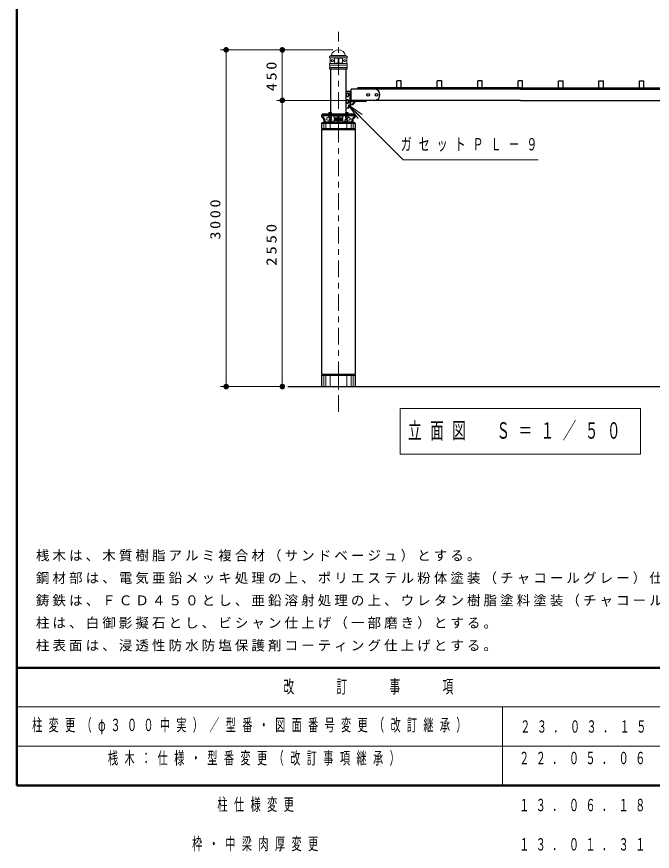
# Model space of a CAD drawing. Units: millimetres on the paper, scale 1:50. Extents: x -365 to 10, y -38 to 257.
# Drawn here: x -365 to -251.8, y -11.7 to 137 of the extents above; entities that cross this region are included whole.
import ezdxf

# ---------------------------------------------------------------- set-up
doc = ezdxf.new("R2010")
doc.units = ezdxf.units.MM
doc.linetypes.add('USER2', pattern=[6, 3, -1, 1, -1])
doc.layers.add('LY_1', color=7, linetype='Continuous', lineweight=13)
doc.layers.add('LY_2', color=7, linetype='Continuous', lineweight=13)
doc.styles.add('ＭＳ ゴシック', font='')
doc.styles.get('ＭＳ ゴシック').set_extended_font_data('MS Gothic')

# ---------------------------------------------------------------- blocks, each defined once
blk = doc.blocks.new('filled_dot')
at = {"color": 0, "linetype": 'Continuous', "lineweight": -2, "const_width": 1.25}
blk.add_lwpolyline([(-0.625, 0, 1), (0.625, 0, 1)], format="xyb", close=True, dxfattribs=at)

msp = doc.modelspace()

# ---------------------------------------------------------------- linework, layer by layer
at = {"layer": 'LY_1', "linetype": 'USER2'}
msp.add_line((-307.691, 66.582), (-307.691, 134.321), dxfattribs=at)
at = {"layer": 'LY_1'}
for p, q in [((-308.691, 131.097), (-328.691, 131.097)), ((-327.691, 71.097), (-327.691, 131.097)), ((-317.691, 122.097), (-317.691, 131.097)), ((-309.271, 129.959), (-309.251, 129.979)), ((-309.271, 129.959), (-306.111, 129.959)), ((-309.271, 129.959), (-309.271, 129.699)), ((-309.271, 129.699), (-309.251, 129.679)), ((-309.271, 129.699), (-306.111, 129.699)), ((-309.251, 129.979), (-306.131, 129.979)), ((-309.251, 129.679), (-306.131, 129.679)), ((-309.251, 129.679), (-308.429, 129.643)), ((-309.191, 129.674), (-309.191, 128.683)), ((-309.089, 129.979), (-308.971, 130.097)), ((-308.971, 130.097), (-306.411, 130.097)), ((-308.391, 129.641), (-307.761, 129.641)), ((-308.391, 129.603), (-308.391, 128.753)), ((-307.761, 129.639), (-307.761, 128.719)), ((-306.991, 129.641), (-307.621, 129.641)), ((-307.621, 129.639), (-307.621, 128.719)), ((-306.991, 129.603), (-306.991, 128.753)), ((-306.131, 129.679), (-306.953, 129.643)), ((-306.293, 129.979), (-306.411, 130.097)), ((-306.191, 129.674), (-306.191, 128.683)), ((-306.131, 129.979), (-306.111, 129.959)), ((-306.131, 129.679), (-306.111, 129.699)), ((-306.111, 129.959), (-306.111, 129.699)), ((-309.231, 128.679), (-309.271, 128.639)), ((-309.271, 128.639), (-309.271, 128.399)), ((-309.271, 128.639), (-306.111, 128.639)), ((-309.271, 128.399), (-309.251, 128.379)), ((-309.271, 128.399), (-306.111, 128.399)), ((-309.251, 127.979), (-309.271, 127.959)), ((-309.271, 127.959), (-309.271, 127.719)), ((-309.271, 127.959), (-306.111, 127.959)), ((-309.251, 128.379), (-309.251, 127.979)), ((-309.251, 128.379), (-306.131, 128.379)), ((-309.251, 127.979), (-306.131, 127.979)), ((-309.231, 128.679), (-308.429, 128.714)), ((-309.231, 128.679), (-306.151, 128.679)), ((-308.841, 129.329), (-308.701, 129.329)), ((-308.841, 129.029), (-308.701, 129.029)), ((-308.391, 128.715), (-307.761, 128.715)), ((-306.991, 128.715), (-307.621, 128.715)), ((-306.151, 128.679), (-306.953, 128.714)), ((-306.541, 129.329), (-306.681, 129.329)), ((-306.541, 129.029), (-306.681, 129.029)), ((-306.151, 128.679), (-306.111, 128.639)), ((-306.111, 128.399), (-306.131, 128.379)), ((-306.131, 128.379), (-306.131, 127.979)), ((-306.131, 127.979), (-306.111, 127.959)), ((-306.111, 128.639), (-306.111, 128.399)), ((-306.111, 127.959), (-306.111, 127.719)), ((-309.271, 127.719), (-309.231, 127.679)), ((-309.271, 127.719), (-306.111, 127.719)), ((-309.231, 127.679), (-306.151, 127.679)), ((-306.111, 127.719), (-306.151, 127.679)), ((-306.211, 122.097), (-318.691, 122.097)), ((-317.691, 71.097), (-317.691, 122.097)), ((-305.938, 121.323), (-303.816, 119.202)), ((-305.938, 121.323), (-303.463, 119.556)), ((-304.17, 118.849), (-305.938, 121.323)), ((-304.791, 119.677), (-310.591, 119.677)), ((-310.591, 119.677), (-310.591, 119.496)), ((-310.591, 119.316), (-307.781, 119.316)), ((-309.591, 119.016), (-309.431, 119.016)), ((-309.491, 119.741), (-309.491, 119.677)), ((-308.891, 119.741), (-309.491, 119.741)), ((-309.491, 119.252), (-309.491, 119.316)), ((-309.491, 119.252), (-308.891, 119.252)), ((-308.951, 119.941), (-309.431, 119.941)), ((-309.431, 119.941), (-309.431, 119.741)), ((-309.431, 118.992), (-309.431, 119.252)), ((-309.431, 118.992), (-308.951, 118.992)), ((-309.351, 118.94), (-309.351, 118.992)), ((-309.191, 118.992), (-309.191, 119.252)), ((-309.031, 118.94), (-309.031, 118.992)), ((-308.951, 119.941), (-308.951, 119.741)), ((-308.951, 118.992), (-308.951, 119.252)), ((-308.891, 119.741), (-308.891, 119.677)), ((-308.891, 119.252), (-308.891, 119.316)), ((-308.491, 119.216), (-308.491, 119.096)), ((-308.451, 119.076), (-308.491, 119.096)), ((-308.451, 119.076), (-308.451, 118.896)), ((-307.781, 119.076), (-308.451, 119.076)), ((-307.781, 119.316), (-307.781, 118.276)), ((-304.791, 119.316), (-307.601, 119.316)), ((-307.601, 119.316), (-307.601, 118.276)), ((-307.601, 119.076), (-306.931, 119.076)), ((-306.931, 119.076), (-306.891, 119.096)), ((-306.931, 119.076), (-306.931, 118.896)), ((-306.891, 119.216), (-306.891, 119.096)), ((-306.491, 119.741), (-306.491, 119.677)), ((-305.891, 119.741), (-306.491, 119.741)), ((-306.491, 119.252), (-306.491, 119.316)), ((-305.891, 119.252), (-306.491, 119.252)), ((-306.431, 119.941), (-306.431, 119.741)), ((-305.951, 119.941), (-306.431, 119.941)), ((-306.431, 118.992), (-306.431, 119.252)), ((-305.951, 118.992), (-306.431, 118.992)), ((-306.351, 118.94), (-306.351, 118.992)), ((-306.191, 118.992), (-306.191, 119.252)), ((-306.031, 118.94), (-306.031, 118.992)), ((-305.951, 119.941), (-305.951, 119.741)), ((-305.951, 118.992), (-305.951, 119.252)), ((-305.791, 119.016), (-305.951, 119.016)), ((-305.891, 119.741), (-305.891, 119.677)), ((-305.891, 119.252), (-305.891, 119.316)), ((-304.791, 119.677), (-304.791, 119.496)), ((-310.316, 117.997), (-310.316, 117.096)), ((-310.191, 118.276), (-307.781, 118.276)), ((-309.941, 117.997), (-309.941, 117.096)), ((-309.591, 118.576), (-309.331, 118.576)), ((-309.391, 118.34), (-309.391, 118.276)), ((-309.391, 118.34), (-308.791, 118.34)), ((-309.351, 118.94), (-309.031, 118.94)), ((-309.331, 118.6), (-309.331, 118.34)), ((-309.331, 118.6), (-308.851, 118.6)), ((-309.251, 118.796), (-309.251, 118.6)), ((-308.931, 118.796), (-309.251, 118.796)), ((-309.191, 117.997), (-309.191, 117.096)), ((-309.091, 118.6), (-309.091, 118.34)), ((-308.931, 118.796), (-308.931, 118.6)), ((-308.851, 118.6), (-308.851, 118.34)), ((-308.791, 118.34), (-308.791, 118.276)), ((-308.491, 118.496), (-308.451, 118.516)), ((-308.491, 118.496), (-308.491, 118.376)), ((-308.411, 118.876), (-308.451, 118.896)), ((-308.451, 118.696), (-308.411, 118.716)), ((-308.451, 118.696), (-308.451, 118.516)), ((-307.781, 118.516), (-308.451, 118.516)), ((-308.411, 118.876), (-308.411, 118.716)), ((-307.781, 118.876), (-308.411, 118.876)), ((-307.781, 118.716), (-308.411, 118.716)), ((-307.641, 118.876), (-307.741, 118.876)), ((-307.691, 117.997), (-307.691, 117.096)), ((-307.601, 118.876), (-306.971, 118.876)), ((-307.601, 118.716), (-306.971, 118.716)), ((-307.601, 118.516), (-306.931, 118.516)), ((-305.191, 118.276), (-307.601, 118.276)), ((-306.971, 118.876), (-306.931, 118.896)), ((-306.971, 118.876), (-306.971, 118.716)), ((-306.931, 118.696), (-306.971, 118.716)), ((-306.931, 118.696), (-306.931, 118.516)), ((-306.891, 118.496), (-306.931, 118.516)), ((-306.891, 118.496), (-306.891, 118.376)), ((-306.591, 118.34), (-305.991, 118.34)), ((-306.591, 118.34), (-306.591, 118.276)), ((-306.531, 118.6), (-306.531, 118.34)), ((-306.051, 118.6), (-306.531, 118.6)), ((-306.131, 118.796), (-306.451, 118.796)), ((-306.451, 118.796), (-306.451, 118.6)), ((-306.031, 118.94), (-306.351, 118.94)), ((-306.291, 118.6), (-306.291, 118.34)), ((-306.191, 117.997), (-306.191, 117.096)), ((-306.131, 118.796), (-306.131, 118.6)), ((-306.051, 118.6), (-306.051, 118.34)), ((-305.791, 118.576), (-306.051, 118.576)), ((-305.991, 118.34), (-305.991, 118.276)), ((-305.441, 117.997), (-305.441, 117.096)), ((-305.066, 117.997), (-305.066, 117.096)), ((-310.316, 73.097), (-310.316, 71.097)), ((-309.941, 73.097), (-309.941, 71.097)), ((-309.191, 73.097), (-309.191, 71.097)), ((-307.691, 73.097), (-307.691, 71.097)), ((-306.191, 73.097), (-306.191, 71.097)), ((-305.441, 73.097), (-305.441, 71.097)), ((-305.066, 73.097), (-305.066, 71.097)), ((-317.691, 71.097), (-328.691, 71.097)), ((-296.691, 67.163), (-296.691, 59.03)), ((-253.891, 67.163), (-296.691, 67.163)), ((-253.891, 59.03), (-253.891, 67.163)), ((-296.691, 59.03), (-253.891, 59.03))]:
    msp.add_line(p, q, dxfattribs=at)
at = {"layer": 'LY_1', "lineweight": 25}
for p, q in [((-309.089, 127.679), (-309.089, 119.941)), ((-306.293, 119.941), (-306.293, 127.679)), ((-275.291, 124.097), (-301.191, 124.097)), ((-275.291, 124.097), (-249.291, 124.097)), ((-275.291, 122.097), (-301.291, 122.097)), ((-275.291, 122.097), (-249.291, 122.097)), ((-316.691, 71.097), (-235.398, 71.097))]:
    msp.add_line(p, q, dxfattribs=at)
at = {"layer": 'LY_1', "color": 40, "lineweight": 25}
for p, q in [((-296.491, 125.557), (-297.291, 125.557)), ((-297.291, 124.357), (-297.291, 125.557)), ((-296.491, 124.357), (-296.491, 125.557)), ((-289.291, 125.557), (-290.091, 125.557)), ((-290.091, 124.357), (-290.091, 125.557)), ((-289.291, 124.357), (-289.291, 125.557)), ((-282.091, 125.557), (-282.891, 125.557)), ((-282.891, 124.357), (-282.891, 125.557)), ((-282.091, 124.357), (-282.091, 125.557)), ((-274.891, 125.557), (-275.691, 125.557)), ((-275.691, 124.357), (-275.691, 125.557)), ((-274.891, 124.357), (-274.891, 125.557)), ((-268.491, 125.557), (-267.691, 125.557)), ((-268.491, 124.357), (-268.491, 125.557)), ((-267.691, 124.357), (-267.691, 125.557)), ((-261.291, 125.557), (-260.491, 125.557)), ((-261.291, 124.357), (-261.291, 125.557)), ((-260.491, 124.357), (-260.491, 125.557)), ((-254.091, 125.557), (-253.291, 125.557)), ((-254.091, 124.357), (-254.091, 125.557)), ((-253.291, 124.357), (-253.291, 125.557)), ((-275.291, 124.357), (-304.231, 124.357)), ((-304.231, 124.097), (-304.231, 124.357)), ((-275.291, 124.357), (-246.351, 124.357))]:
    msp.add_line(p, q, dxfattribs=at)
at = {"layer": 'LY_1', "color": 4, "lineweight": 25}
for p, q in [((-305.411, 123.697), (-306.293, 123.697)), ((-305.623, 121.297), (-305.623, 123.697)), ((-305.496, 121.297), (-305.496, 123.697)), ((-305.411, 121.977), (-305.411, 124.097)), ((-301.291, 124.097), (-305.411, 124.097)), ((-301.291, 122.097), (-305.411, 122.097)), ((-305.411, 121.977), (-302.691, 121.977)), ((-304.803, 121.897), (-304.803, 121.977)), ((-304.676, 121.897), (-304.676, 121.977)), ((-302.691, 121.977), (-302.691, 122.097)), ((-306.048, 120.697), (-305.623, 121.297)), ((-305.92, 120.697), (-305.496, 121.297)), ((-305.1, 121.297), (-305.623, 121.297)), ((-305.228, 121.297), (-304.803, 121.897)), ((-305.1, 121.297), (-304.676, 121.897)), ((-304.676, 121.897), (-304.803, 121.897)), ((-310.606, 118.097), (-310.691, 117.997)), ((-304.691, 117.997), (-310.691, 117.997)), ((-310.691, 117.996), (-310.691, 117.096)), ((-304.777, 118.096), (-310.605, 118.096)), ((-304.776, 118.098), (-304.69, 117.998)), ((-304.691, 117.996), (-304.691, 117.096)), ((-310.691, 117.096), (-304.691, 117.096)), ((-310.691, 116.896), (-304.691, 116.896)), ((-310.691, 116.896), (-310.691, 73.297)), ((-310.605, 117.096), (-310.605, 116.896)), ((-304.776, 117.096), (-304.776, 116.896)), ((-304.691, 116.896), (-304.691, 73.297)), ((-310.691, 73.297), (-304.691, 73.297)), ((-310.691, 73.097), (-304.691, 73.097)), ((-310.691, 73.097), (-310.691, 71.097)), ((-310.605, 73.297), (-310.605, 73.097)), ((-304.776, 73.297), (-304.776, 73.097)), ((-304.691, 73.097), (-304.691, 71.097))]:
    msp.add_line(p, q, dxfattribs=at)
at = {"layer": 'LY_1', "color": 4}
msp.add_line((-305.92, 120.697), (-306.293, 120.697), dxfattribs=at)
at = {"layer": 'LY_1', "color": 140, "lineweight": 50}
for p, q in [((-310.591, 119.496), (-304.791, 119.496)), ((-310.591, 119.496), (-310.591, 119.213)), ((-304.791, 119.496), (-304.791, 119.213)), ((-310.191, 118.556), (-310.191, 118.096)), ((-310.191, 118.096), (-305.191, 118.096)), ((-305.191, 118.556), (-305.191, 118.096))]:
    msp.add_line(p, q, dxfattribs=at)
at = {"layer": 'LY_1', "color": 4, "lineweight": 25}
for points in [[(-306.048, 123.397), (-306.066, 123.395), (-306.084, 123.392), (-306.102, 123.386), (-306.12, 123.378), (-306.137, 123.368), (-306.154, 123.356), (-306.169, 123.342), (-306.184, 123.326), (-306.198, 123.309), (-306.21, 123.289), (-306.221, 123.269), (-306.231, 123.247), (-306.24, 123.223), (-306.247, 123.199), (-306.252, 123.174), (-306.256, 123.149), (-306.259, 123.123), (-306.26, 123.097), (-306.259, 123.07), (-306.256, 123.044), (-306.252, 123.019), (-306.247, 122.994), (-306.24, 122.97), (-306.231, 122.947), (-306.221, 122.924), (-306.21, 122.904), (-306.198, 122.884), (-306.184, 122.867), (-306.169, 122.851), (-306.154, 122.837), (-306.137, 122.825), (-306.12, 122.815), (-306.102, 122.807), (-306.084, 122.801), (-306.066, 122.798), (-306.048, 122.797), (-306.029, 122.798), (-306.011, 122.801), (-305.993, 122.807), (-305.975, 122.815), (-305.958, 122.825), (-305.941, 122.837), (-305.926, 122.851), (-305.911, 122.867), (-305.898, 122.884), (-305.885, 122.904), (-305.874, 122.924), (-305.864, 122.947), (-305.855, 122.97), (-305.848, 122.994), (-305.843, 123.019), (-305.839, 123.044), (-305.836, 123.07), (-305.835, 123.097), (-305.836, 123.123), (-305.839, 123.149), (-305.843, 123.174), (-305.848, 123.199), (-305.855, 123.223), (-305.864, 123.247), (-305.874, 123.269), (-305.885, 123.289), (-305.898, 123.309), (-305.911, 123.326), (-305.926, 123.342), (-305.941, 123.356), (-305.958, 123.368), (-305.975, 123.378), (-305.993, 123.386), (-306.011, 123.392), (-306.029, 123.395)], [(-306.048, 122.197), (-306.066, 122.195), (-306.084, 122.192), (-306.102, 122.186), (-306.12, 122.178), (-306.137, 122.168), (-306.154, 122.156), (-306.169, 122.142), (-306.184, 122.126), (-306.198, 122.109), (-306.21, 122.089), (-306.221, 122.069), (-306.231, 122.047), (-306.24, 122.023), (-306.247, 121.999), (-306.252, 121.974), (-306.256, 121.949), (-306.259, 121.923), (-306.26, 121.897), (-306.259, 121.87), (-306.256, 121.844), (-306.252, 121.819), (-306.247, 121.794), (-306.24, 121.77), (-306.231, 121.747), (-306.221, 121.724), (-306.21, 121.704), (-306.198, 121.684), (-306.184, 121.667), (-306.169, 121.651), (-306.154, 121.637), (-306.137, 121.625), (-306.12, 121.615), (-306.102, 121.607), (-306.084, 121.601), (-306.066, 121.598), (-306.048, 121.597), (-306.029, 121.598), (-306.011, 121.601), (-305.993, 121.607), (-305.975, 121.615), (-305.958, 121.625), (-305.941, 121.637), (-305.926, 121.651), (-305.911, 121.667), (-305.898, 121.684), (-305.885, 121.704), (-305.874, 121.724), (-305.864, 121.747), (-305.855, 121.77), (-305.848, 121.794), (-305.843, 121.819), (-305.839, 121.844), (-305.836, 121.87), (-305.835, 121.897), (-305.836, 121.923), (-305.839, 121.949), (-305.843, 121.974), (-305.848, 121.999), (-305.855, 122.023), (-305.864, 122.047), (-305.874, 122.069), (-305.885, 122.089), (-305.898, 122.109), (-305.911, 122.126), (-305.926, 122.142), (-305.941, 122.156), (-305.958, 122.168), (-305.975, 122.178), (-305.993, 122.186), (-306.011, 122.192), (-306.029, 122.195)]]:
    msp.add_lwpolyline(points, close=True, dxfattribs=at)
at = {"layer": 'LY_1'}
msp.add_lwpolyline([(-305.938, 121.323), (-296.136, 111.522), (-272.136, 111.522)], dxfattribs=at)
at = {"layer": 'LY_1', "color": 4, "lineweight": 25}
for centre in [(-302.391, 123.097), (-300.891, 123.097)]:
    msp.add_circle(centre, 0.24, dxfattribs=at)
at = {"layer": 'LY_1'}
for centre, radius, start, end in [((-307.691, 129.777), 1.319, 14.00253, 165.99746), ((-308.431, 129.603), 0.04, 0, 87.5), ((-307.801, 129.639), 0.04, 0, 90), ((-307.581, 129.639), 0.04, 90, 180), ((-306.951, 129.603), 0.04, 92.5, 180), ((-308.841, 129.179), 0.15, 90, 270), ((-308.701, 129.179), 0.15, 270, 90), ((-308.431, 128.753), 0.04, 272.5, 0), ((-307.801, 128.719), 0.04, 270, 0), ((-307.581, 128.719), 0.04, 180, 270), ((-306.951, 128.753), 0.04, 180, 267.5), ((-306.681, 129.179), 0.15, 90, 270), ((-306.541, 129.179), 0.15, 270, 90), ((-309.591, 118.796), 0.22, 90.00001, 267.3386), ((-308.591, 119.216), 0.1, 0, 90), ((-306.791, 119.216), 0.1, 89.99999, 180), ((-305.791, 118.796), 0.22, 270, 90), ((-309.291, 118.796), 0.22, 0.00016, 40.88696), ((-308.591, 118.376), 0.1, 270, 0), ((-306.791, 118.376), 0.1, 179.99999, 270), ((-306.091, 118.796), 0.22, 139.11303, 179.99984)]:
    msp.add_arc(centre, radius, start, end, dxfattribs=at)
at = {"layer": 'LY_1', "color": 4, "lineweight": 25}
msp.add_arc((-301.291, 123.097), 1, 270, 90, dxfattribs=at)
at = {"layer": 'LY_1', "color": 140, "lineweight": 50}
for centre, radius, start, end in [((-310.391, 119.213), 0.2, 180, 242.74229), ((-310.729, 118.556), 0.538, 0, 62.74229), ((-304.653, 118.556), 0.538, 117.25771, 179.99999), ((-304.991, 119.213), 0.2, 297.25771, 0)]:
    msp.add_arc(centre, radius, start, end, dxfattribs=at)
at = {"layer": 'LY_2', "lineweight": 50}
for p, q in [((-365, 257), (-365, 0)), ((-365, 21), (0, 21)), ((-365, 0), (0, 0))]:
    msp.add_line(p, q, dxfattribs=at)
at = {"layer": 'LY_2'}
for p, q in [((-365, 14), (-238.5, 14)), ((-278.5, 14), (-278.5, 0)), ((-365, 7), (-238.5, 7))]:
    msp.add_line(p, q, dxfattribs=at)

# ---------------------------------------------------------------- block references
at = {"layer": 'LY_1', "xscale": 0.4, "yscale": 0.4}
for p, rotation in [((-327.691, 131.097), 270), ((-317.691, 131.097), 270), ((-317.691, 122.097), 90), ((-317.691, 122.097), 270), ((-327.691, 71.097), 90), ((-317.691, 71.097), 90)]:
    msp.add_blockref('filled_dot', p, dxfattribs=dict(at, rotation=rotation))

# ---------------------------------------------------------------- texts
at = {"layer": 'LY_1', "char_height": 1.833, "attachment_point": 8, "rotation": 90, "style": 'ＭＳ ゴシック'}
for s, insert in [('\\T1.33;\\W1.15;450', (-318.691, 126.597)), ('\\T1.33;\\W1.15;3000', (-328.691, 101.097)), ('\\T1.33;\\W1.2;2550', (-318.691, 96.597))]:
    msp.add_mtext(s, dxfattribs=dict(at, insert=insert))
at = {"layer": 'LY_1', "style": 'ＭＳ ゴシック'}
for s, insert, char_height, attachment_point in [('\\T1.64;\\W0.65;ガセットＰＬ－９', (-296.591, 114.172), 2.199, 4), ('\\T1.64;\\W0.6;立面図\u3000Ｓ＝１／５０', (-295.291, 63.097), 2.933, 4), ('\\T1.23;桟木は、木質樹脂アルミ複合材（サンドベージュ）とする。', (-361.575, 39.883), 1.76, 7), ('\\T1.23;鋼材部は、電気亜鉛メッキ処理の上、ポリエステル粉体塗装（チャコールグレー）仕上げとする。', (-361.575, 35.883), 1.76, 7), ('\\T1.23;鋳鉄は、ＦＣＤ４５０とし、亜鉛溶射処理の上、ウレタン樹脂塗料塗装（チャコールグレー）仕上げとする。', (-361.575, 31.883), 1.76, 7), ('\\T1.23;柱は、白御影擬石とし、ビシャン仕上げ（一部磨き）とする。', (-361.575, 27.883), 1.76, 7), ('\\T1.23;柱表面は、浸透性防水防塩保護剤コーティング仕上げとする。', (-361.575, 23.883), 1.76, 7), ('\\T1.63;\\W0.6;柱変更（φ３００中実）／型番・図面番号変更（改訂継承）', (-362.25, 10.5), 2.199, 4), ('\\T1.64;\\W0.6;２３．０３．１５', (-263.5, 10.5), 2.199, 5), ('\\T1.64;\\W0.6;桟木：仕様・型番変更（改訂事項継承）', (-348.75, 6), 2.199, 1), ('\\T1.64;\\W0.6;２２．０５．０６', (-275.5, 6), 2.199, 1), ('\\T1.64;\\W0.6;柱仕様変更', (-329.25, -3.5), 2.199, 4), ('\\T1.64;\\W0.6;１３．０６．１８', (-275.5, -3.5), 2.199, 4), ('\\T1.64;\\W0.6;枠・中梁肉厚変更', (-333.75, -10.5), 2.199, 4), ('\\T1.64;\\W0.6;１３．０１．３１', (-275.5, -10.5), 2.199, 4)]:
    msp.add_mtext(s, dxfattribs=dict(at, insert=insert, char_height=char_height, attachment_point=attachment_point))
at = {"layer": 'LY_2', "color": 4, "insert": (-301.75, 17.5), "char_height": 2.346, "attachment_point": 5, "style": 'ＭＳ ゴシック'}
msp.add_mtext('\\T1.64;\\W0.6;改\u3000\u3000訂\u3000\u3000事\u3000\u3000項', dxfattribs=at)

doc.saveas('drawing.dxf')
